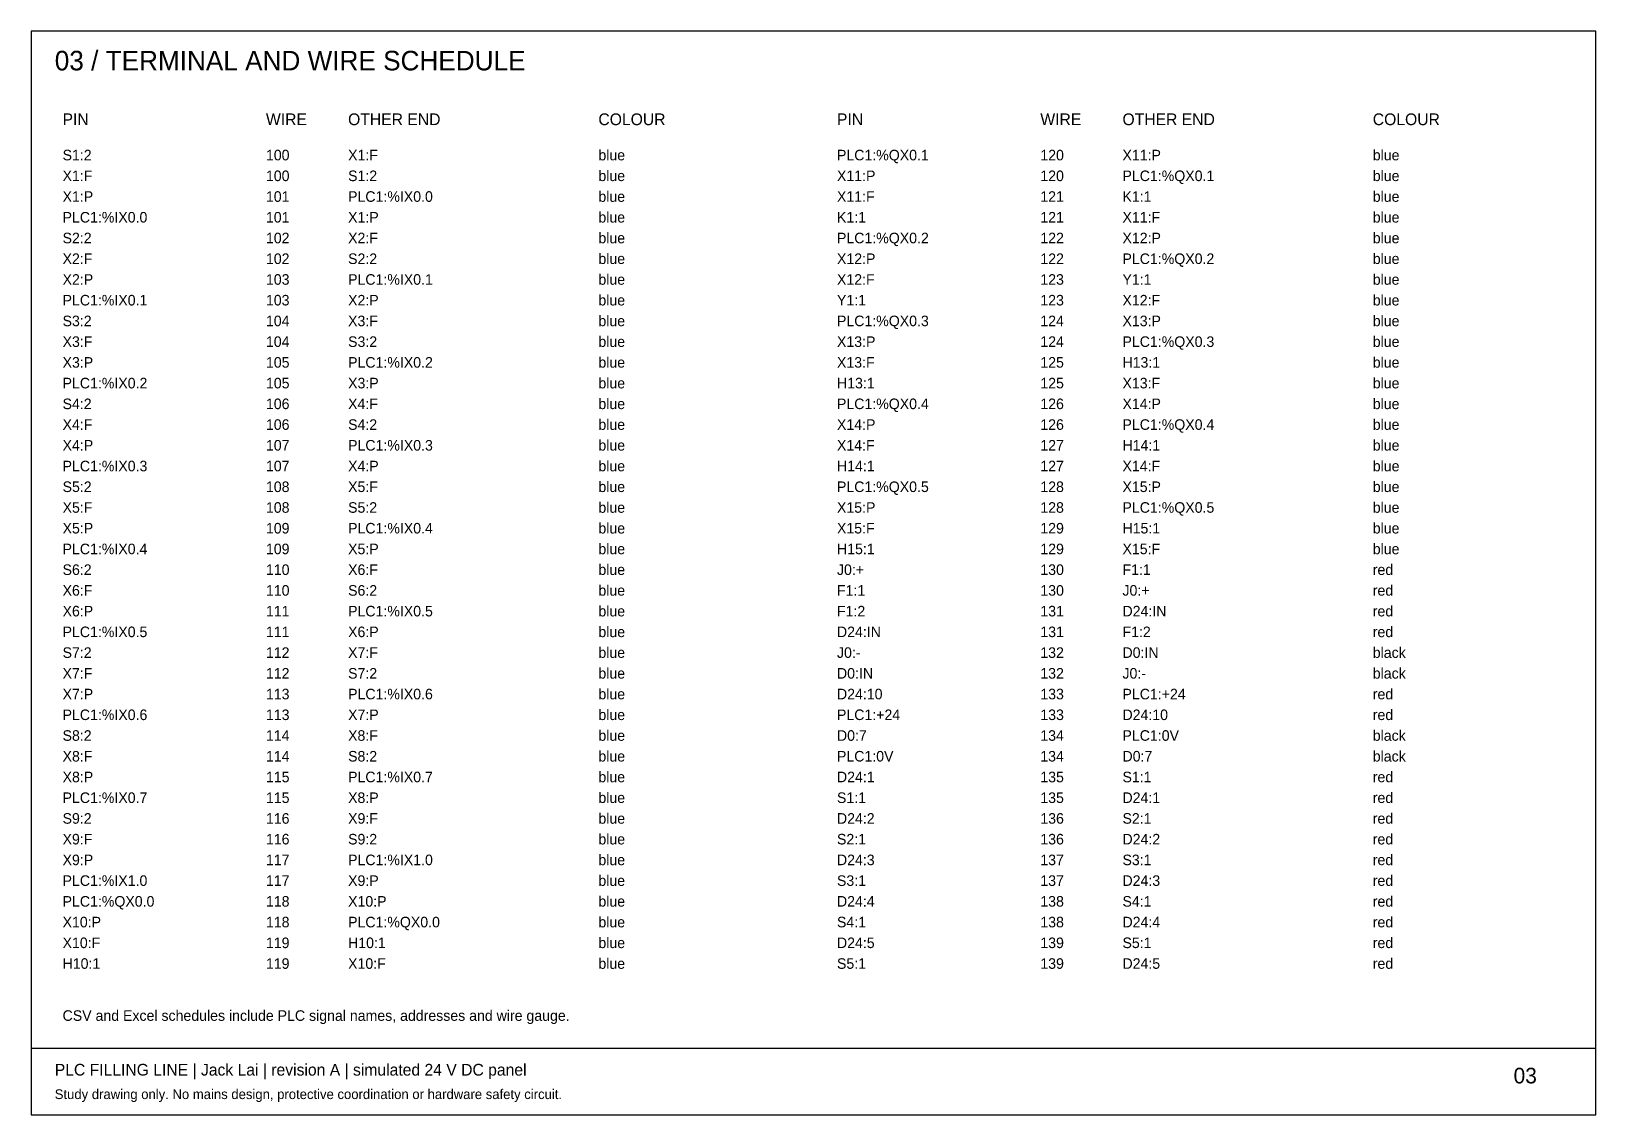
# Paper-space layout 'Terminals' of a CAD drawing. Header units: millimetres. Extents: x 10 to 410, y 10 to 287.
import ezdxf

# ---------------------------------------------------------------- set-up
doc = ezdxf.new("R2010")
doc.units = ezdxf.units.MM

psp = doc.layouts.new('Terminals')

# ---------------------------------------------------------------- linework, layer by layer
psp.add_line((10, 27), (410, 27))
psp.add_lwpolyline([(10, 10), (410, 10), (410, 287), (10, 287)], close=True)

# ---------------------------------------------------------------- texts
for s, height, p in [('03 / TERMINAL AND WIRE SCHEDULE', 5, (16, 277)), ('PIN', 3, (18, 263)), ('WIRE', 3, (70, 263)), ('OTHER END', 3, (91, 263)), ('COLOUR', 3, (155, 263)), ('PIN', 3, (216, 263)), ('WIRE', 3, (268, 263)), ('OTHER END', 3, (289, 263)), ('COLOUR', 3, (353, 263)), ('S1:2', 2.7, (18, 254)), ('100', 2.7, (70, 254)), ('X1:F', 2.7, (91, 254)), ('blue', 2.7, (155, 254)), ('PLC1:%QX0.1', 2.7, (216, 254)), ('120', 2.7, (268, 254)), ('X11:P', 2.7, (289, 254)), ('blue', 2.7, (353, 254)), ('X1:F', 2.7, (18, 248.7)), ('100', 2.7, (70, 248.7)), ('S1:2', 2.7, (91, 248.7)), ('blue', 2.7, (155, 248.7)), ('X11:P', 2.7, (216, 248.7)), ('120', 2.7, (268, 248.7)), ('PLC1:%QX0.1', 2.7, (289, 248.7)), ('blue', 2.7, (353, 248.7)), ('X1:P', 2.7, (18, 243.4)), ('101', 2.7, (70, 243.4)), ('PLC1:%IX0.0', 2.7, (91, 243.4)), ('blue', 2.7, (155, 243.4)), ('X11:F', 2.7, (216, 243.4)), ('121', 2.7, (268, 243.4)), ('K1:1', 2.7, (289, 243.4)), ('blue', 2.7, (353, 243.4)), ('PLC1:%IX0.0', 2.7, (18, 238.1)), ('101', 2.7, (70, 238.1)), ('X1:P', 2.7, (91, 238.1)), ('blue', 2.7, (155, 238.1)), ('K1:1', 2.7, (216, 238.1)), ('121', 2.7, (268, 238.1)), ('X11:F', 2.7, (289, 238.1)), ('blue', 2.7, (353, 238.1)), ('S2:2', 2.7, (18, 232.8)), ('102', 2.7, (70, 232.8)), ('X2:F', 2.7, (91, 232.8)), ('blue', 2.7, (155, 232.8)), ('PLC1:%QX0.2', 2.7, (216, 232.8)), ('122', 2.7, (268, 232.8)), ('X12:P', 2.7, (289, 232.8)), ('blue', 2.7, (353, 232.8)), ('X2:F', 2.7, (18, 227.5)), ('102', 2.7, (70, 227.5)), ('S2:2', 2.7, (91, 227.5)), ('blue', 2.7, (155, 227.5)), ('X12:P', 2.7, (216, 227.5)), ('122', 2.7, (268, 227.5)), ('PLC1:%QX0.2', 2.7, (289, 227.5)), ('blue', 2.7, (353, 227.5)), ('X2:P', 2.7, (18, 222.2)), ('103', 2.7, (70, 222.2)), ('PLC1:%IX0.1', 2.7, (91, 222.2)), ('blue', 2.7, (155, 222.2)), ('X12:F', 2.7, (216, 222.2)), ('123', 2.7, (268, 222.2)), ('Y1:1', 2.7, (289, 222.2)), ('blue', 2.7, (353, 222.2)), ('PLC1:%IX0.1', 2.7, (18, 216.9)), ('103', 2.7, (70, 216.9)), ('X2:P', 2.7, (91, 216.9)), ('blue', 2.7, (155, 216.9)), ('Y1:1', 2.7, (216, 216.9)), ('123', 2.7, (268, 216.9)), ('X12:F', 2.7, (289, 216.9)), ('blue', 2.7, (353, 216.9)), ('S3:2', 2.7, (18, 211.6)), ('104', 2.7, (70, 211.6)), ('X3:F', 2.7, (91, 211.6)), ('blue', 2.7, (155, 211.6)), ('PLC1:%QX0.3', 2.7, (216, 211.6)), ('124', 2.7, (268, 211.6)), ('X13:P', 2.7, (289, 211.6)), ('blue', 2.7, (353, 211.6)), ('X3:F', 2.7, (18, 206.3)), ('104', 2.7, (70, 206.3)), ('S3:2', 2.7, (91, 206.3)), ('blue', 2.7, (155, 206.3)), ('X13:P', 2.7, (216, 206.3)), ('124', 2.7, (268, 206.3)), ('PLC1:%QX0.3', 2.7, (289, 206.3)), ('blue', 2.7, (353, 206.3)), ('X3:P', 2.7, (18, 201)), ('105', 2.7, (70, 201)), ('PLC1:%IX0.2', 2.7, (91, 201)), ('blue', 2.7, (155, 201)), ('X13:F', 2.7, (216, 201)), ('125', 2.7, (268, 201)), ('H13:1', 2.7, (289, 201)), ('blue', 2.7, (353, 201)), ('PLC1:%IX0.2', 2.7, (18, 195.7)), ('105', 2.7, (70, 195.7)), ('X3:P', 2.7, (91, 195.7)), ('blue', 2.7, (155, 195.7)), ('H13:1', 2.7, (216, 195.7)), ('125', 2.7, (268, 195.7)), ('X13:F', 2.7, (289, 195.7)), ('blue', 2.7, (353, 195.7)), ('S4:2', 2.7, (18, 190.4)), ('106', 2.7, (70, 190.4)), ('X4:F', 2.7, (91, 190.4)), ('blue', 2.7, (155, 190.4)), ('PLC1:%QX0.4', 2.7, (216, 190.4)), ('126', 2.7, (268, 190.4)), ('X14:P', 2.7, (289, 190.4)), ('blue', 2.7, (353, 190.4)), ('X4:F', 2.7, (18, 185.1)), ('106', 2.7, (70, 185.1)), ('S4:2', 2.7, (91, 185.1)), ('blue', 2.7, (155, 185.1)), ('X14:P', 2.7, (216, 185.1)), ('126', 2.7, (268, 185.1)), ('PLC1:%QX0.4', 2.7, (289, 185.1)), ('blue', 2.7, (353, 185.1)), ('X4:P', 2.7, (18, 179.8)), ('107', 2.7, (70, 179.8)), ('PLC1:%IX0.3', 2.7, (91, 179.8)), ('blue', 2.7, (155, 179.8)), ('X14:F', 2.7, (216, 179.8)), ('127', 2.7, (268, 179.8)), ('H14:1', 2.7, (289, 179.8)), ('blue', 2.7, (353, 179.8)), ('PLC1:%IX0.3', 2.7, (18, 174.5)), ('107', 2.7, (70, 174.5)), ('X4:P', 2.7, (91, 174.5)), ('blue', 2.7, (155, 174.5)), ('H14:1', 2.7, (216, 174.5)), ('127', 2.7, (268, 174.5)), ('X14:F', 2.7, (289, 174.5)), ('blue', 2.7, (353, 174.5)), ('blue', 2.7, (155, 169.2)), ('blue', 2.7, (353, 169.2)), ('S5:2', 2.7, (18, 169.2)), ('108', 2.7, (70, 169.2)), ('X5:F', 2.7, (91, 169.2)), ('PLC1:%QX0.5', 2.7, (216, 169.2)), ('128', 2.7, (268, 169.2)), ('X15:P', 2.7, (289, 169.2)), ('X5:F', 2.7, (18, 163.9)), ('108', 2.7, (70, 163.9)), ('S5:2', 2.7, (91, 163.9)), ('blue', 2.7, (155, 163.9)), ('X15:P', 2.7, (216, 163.9)), ('128', 2.7, (268, 163.9)), ('PLC1:%QX0.5', 2.7, (289, 163.9)), ('blue', 2.7, (353, 163.9)), ('X5:P', 2.7, (18, 158.6)), ('109', 2.7, (70, 158.6)), ('PLC1:%IX0.4', 2.7, (91, 158.6)), ('blue', 2.7, (155, 158.6)), ('X15:F', 2.7, (216, 158.6)), ('129', 2.7, (268, 158.6)), ('H15:1', 2.7, (289, 158.6)), ('blue', 2.7, (353, 158.6)), ('PLC1:%IX0.4', 2.7, (18, 153.3)), ('109', 2.7, (70, 153.3)), ('X5:P', 2.7, (91, 153.3)), ('blue', 2.7, (155, 153.3)), ('H15:1', 2.7, (216, 153.3)), ('129', 2.7, (268, 153.3)), ('X15:F', 2.7, (289, 153.3)), ('blue', 2.7, (353, 153.3)), ('S6:2', 2.7, (18, 148)), ('110', 2.7, (70, 148)), ('X6:F', 2.7, (91, 148)), ('blue', 2.7, (155, 148)), ('J0:+', 2.7, (216, 148)), ('130', 2.7, (268, 148)), ('F1:1', 2.7, (289, 148)), ('red', 2.7, (353, 148)), ('X6:F', 2.7, (18, 142.7)), ('110', 2.7, (70, 142.7)), ('S6:2', 2.7, (91, 142.7)), ('blue', 2.7, (155, 142.7)), ('F1:1', 2.7, (216, 142.7)), ('130', 2.7, (268, 142.7)), ('J0:+', 2.7, (289, 142.7)), ('red', 2.7, (353, 142.7)), ('X6:P', 2.7, (18, 137.4)), ('111', 2.7, (70, 137.4)), ('PLC1:%IX0.5', 2.7, (91, 137.4)), ('blue', 2.7, (155, 137.4)), ('F1:2', 2.7, (216, 137.4)), ('131', 2.7, (268, 137.4)), ('D24:IN', 2.7, (289, 137.4)), ('red', 2.7, (353, 137.4)), ('PLC1:%IX0.5', 2.7, (18, 132.1)), ('111', 2.7, (70, 132.1)), ('X6:P', 2.7, (91, 132.1)), ('blue', 2.7, (155, 132.1)), ('D24:IN', 2.7, (216, 132.1)), ('131', 2.7, (268, 132.1)), ('F1:2', 2.7, (289, 132.1)), ('red', 2.7, (353, 132.1)), ('S7:2', 2.7, (18, 126.8)), ('112', 2.7, (70, 126.8)), ('X7:F', 2.7, (91, 126.8)), ('blue', 2.7, (155, 126.8)), ('J0:-', 2.7, (216, 126.8)), ('132', 2.7, (268, 126.8)), ('D0:IN', 2.7, (289, 126.8)), ('black', 2.7, (353, 126.8)), ('X7:F', 2.7, (18, 121.5)), ('112', 2.7, (70, 121.5)), ('S7:2', 2.7, (91, 121.5)), ('blue', 2.7, (155, 121.5)), ('D0:IN', 2.7, (216, 121.5)), ('132', 2.7, (268, 121.5)), ('J0:-', 2.7, (289, 121.5)), ('black', 2.7, (353, 121.5)), ('X7:P', 2.7, (18, 116.2)), ('113', 2.7, (70, 116.2)), ('PLC1:%IX0.6', 2.7, (91, 116.2)), ('blue', 2.7, (155, 116.2)), ('D24:10', 2.7, (216, 116.2)), ('133', 2.7, (268, 116.2)), ('PLC1:+24', 2.7, (289, 116.2)), ('red', 2.7, (353, 116.2)), ('PLC1:%IX0.6', 2.7, (18, 110.9)), ('113', 2.7, (70, 110.9)), ('X7:P', 2.7, (91, 110.9)), ('blue', 2.7, (155, 110.9)), ('PLC1:+24', 2.7, (216, 110.9)), ('133', 2.7, (268, 110.9)), ('D24:10', 2.7, (289, 110.9)), ('red', 2.7, (353, 110.9)), ('S8:2', 2.7, (18, 105.6)), ('114', 2.7, (70, 105.6)), ('X8:F', 2.7, (91, 105.6)), ('blue', 2.7, (155, 105.6)), ('D0:7', 2.7, (216, 105.6)), ('134', 2.7, (268, 105.6)), ('PLC1:0V', 2.7, (289, 105.6)), ('black', 2.7, (353, 105.6)), ('X8:F', 2.7, (18, 100.3)), ('114', 2.7, (70, 100.3)), ('S8:2', 2.7, (91, 100.3)), ('blue', 2.7, (155, 100.3)), ('PLC1:0V', 2.7, (216, 100.3)), ('134', 2.7, (268, 100.3)), ('D0:7', 2.7, (289, 100.3)), ('black', 2.7, (353, 100.3)), ('X8:P', 2.7, (18, 95)), ('115', 2.7, (70, 95)), ('PLC1:%IX0.7', 2.7, (91, 95)), ('blue', 2.7, (155, 95)), ('D24:1', 2.7, (216, 95)), ('135', 2.7, (268, 95)), ('S1:1', 2.7, (289, 95)), ('red', 2.7, (353, 95)), ('PLC1:%IX0.7', 2.7, (18, 89.7)), ('115', 2.7, (70, 89.7)), ('X8:P', 2.7, (91, 89.7)), ('blue', 2.7, (155, 89.7)), ('S1:1', 2.7, (216, 89.7)), ('135', 2.7, (268, 89.7)), ('D24:1', 2.7, (289, 89.7)), ('red', 2.7, (353, 89.7)), ('S9:2', 2.7, (18, 84.4)), ('116', 2.7, (70, 84.4)), ('X9:F', 2.7, (91, 84.4)), ('blue', 2.7, (155, 84.4)), ('D24:2', 2.7, (216, 84.4)), ('136', 2.7, (268, 84.4)), ('S2:1', 2.7, (289, 84.4)), ('red', 2.7, (353, 84.4)), ('X9:F', 2.7, (18, 79.1)), ('116', 2.7, (70, 79.1)), ('S9:2', 2.7, (91, 79.1)), ('blue', 2.7, (155, 79.1)), ('S2:1', 2.7, (216, 79.1)), ('136', 2.7, (268, 79.1)), ('D24:2', 2.7, (289, 79.1)), ('red', 2.7, (353, 79.1)), ('X9:P', 2.7, (18, 73.8)), ('117', 2.7, (70, 73.8)), ('PLC1:%IX1.0', 2.7, (91, 73.8)), ('blue', 2.7, (155, 73.8)), ('D24:3', 2.7, (216, 73.8)), ('137', 2.7, (268, 73.8)), ('S3:1', 2.7, (289, 73.8)), ('red', 2.7, (353, 73.8)), ('PLC1:%IX1.0', 2.7, (18, 68.5)), ('117', 2.7, (70, 68.5)), ('X9:P', 2.7, (91, 68.5)), ('blue', 2.7, (155, 68.5)), ('S3:1', 2.7, (216, 68.5)), ('137', 2.7, (268, 68.5)), ('D24:3', 2.7, (289, 68.5)), ('red', 2.7, (353, 68.5)), ('PLC1:%QX0.0', 2.7, (18, 63.2)), ('118', 2.7, (70, 63.2)), ('X10:P', 2.7, (91, 63.2)), ('blue', 2.7, (155, 63.2)), ('D24:4', 2.7, (216, 63.2)), ('138', 2.7, (268, 63.2)), ('S4:1', 2.7, (289, 63.2)), ('red', 2.7, (353, 63.2)), ('X10:P', 2.7, (18, 57.9)), ('118', 2.7, (70, 57.9)), ('PLC1:%QX0.0', 2.7, (91, 57.9)), ('blue', 2.7, (155, 57.9)), ('S4:1', 2.7, (216, 57.9)), ('138', 2.7, (268, 57.9)), ('D24:4', 2.7, (289, 57.9)), ('red', 2.7, (353, 57.9)), ('X10:F', 2.7, (18, 52.6)), ('119', 2.7, (70, 52.6)), ('H10:1', 2.7, (91, 52.6)), ('blue', 2.7, (155, 52.6)), ('D24:5', 2.7, (216, 52.6)), ('139', 2.7, (268, 52.6)), ('S5:1', 2.7, (289, 52.6)), ('red', 2.7, (353, 52.6)), ('H10:1', 2.7, (18, 47.3)), ('119', 2.7, (70, 47.3)), ('X10:F', 2.7, (91, 47.3)), ('blue', 2.7, (155, 47.3)), ('S5:1', 2.7, (216, 47.3)), ('139', 2.7, (268, 47.3)), ('D24:5', 2.7, (289, 47.3)), ('red', 2.7, (353, 47.3)), ('CSV and Excel schedules include PLC signal names, addresses and wire gauge.', 2.7, (18, 34)), ('PLC FILLING LINE | Jack Lai | revision A | simulated 24 V DC panel', 3, (16, 20)), ('03', 4, (389, 18)), ('Study drawing only. No mains design, protective coordination or hardware safety circuit.', 2.5, (16, 14))]:
    psp.add_text(s, height=height).set_placement(p)

doc.saveas('drawing.dxf')
